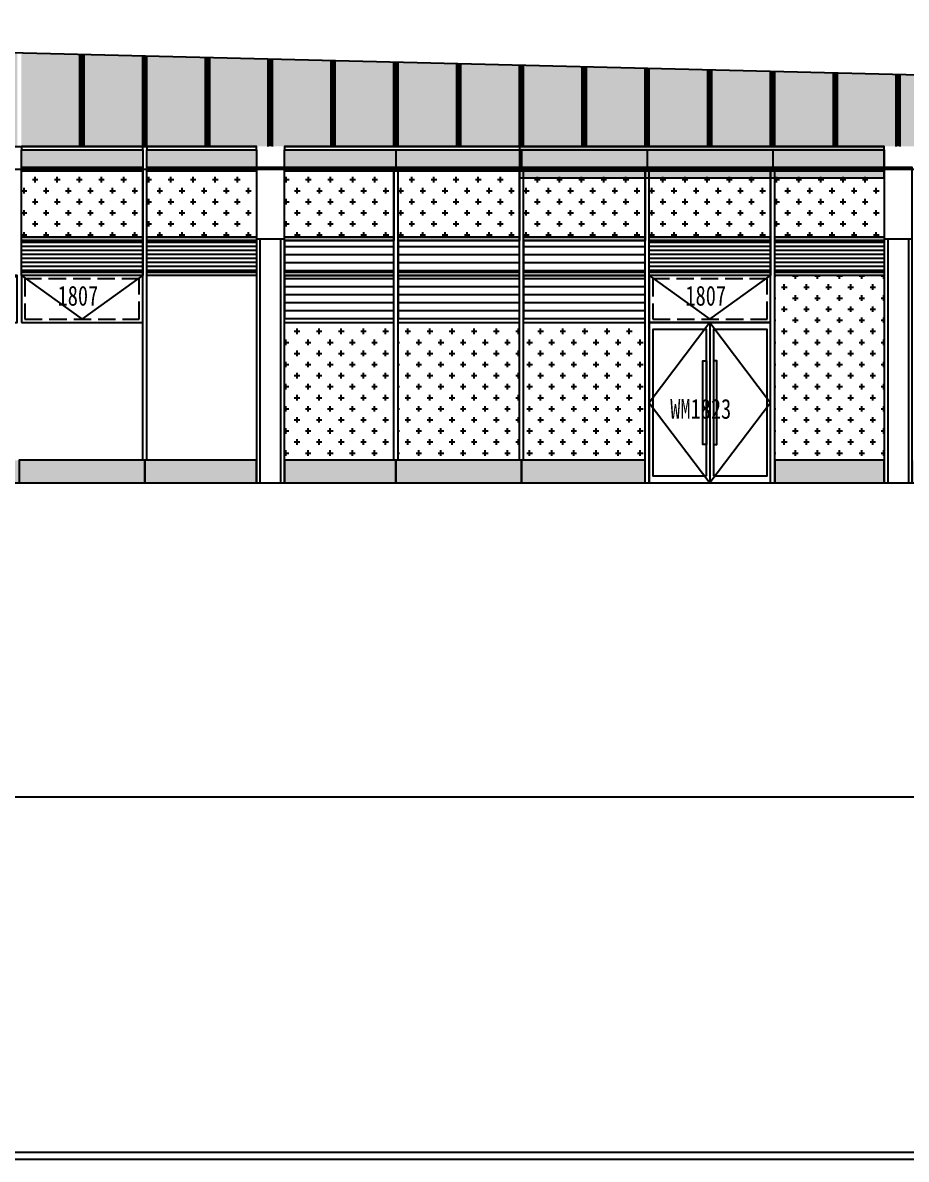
# Model space of a CAD drawing. Extents: x -483182 to 812890, y -390528 to -214858.
# Drawn here: x 283576 to 296241, y -364870 to -348570 of the extents above; entities that cross this region are included whole.
import ezdxf

# ---------------------------------------------------------------- set-up
doc = ezdxf.new("R2010")
doc.units = 0
doc.header["$LTSCALE"] = 1000
doc.header["$MEASUREMENT"] = 0
doc.linetypes.add('DASH', pattern=[0.35, 0.25, -0.1])
doc.layers.add('04-不打印_辅助线', color=165, linetype='Continuous', plot=False)
for name, color, linetype in [('05-填充_156', 156, 'Continuous'), ('05-填充_168', 168, 'Continuous'), ('05-填充_18', 18, 'Continuous'), ('A-C_幕墙龙骨', 133, 'Continuous'), ('A-C_窗', 140, 'Continuous'), ('A-C_门', 150, 'Continuous'), ('D-铝板', 181, 'Continuous'), ('外墙百叶', 162, 'Continuous')]:
    doc.layers.add(name, color=color, linetype=linetype)
doc.styles.add('_TCH_AXIS', font='STXIHEI_0.TTF', dxfattribs={"width": 0.75})
doc.styles.get("Standard").update_dxf_attribs({"font": 'STXIHEI_0.TTF', "width": 0.75})
pattern_1 = [(0, (-265775.9999999999, 354870.3730300907), (158.75, 158.75), [79.375, -238.125]), (90, (-265736.3124999999, 354830.6855300907), (-158.75, 158.75), [79.375, -238.125])]
pattern_2 = [(0, (-288349.6814563408, 311729.4292192667), (0, 114.3), [])]
pattern_3 = [(0, (-290149.6814563408, 311729.4292192667), (0, 114.3), [])]
pattern_4 = [(0, (-291779.681456222, 311729.4292192667), (0, 114.3), [])]

# ---------------------------------------------------------------- blocks, each defined once
blk = doc.blocks.new('jmhrsdhj')
for p, q in [((-200, 3500), (-200.0000000001164, 0)), ((-150, 3500), (-150, 0)), ((150, 0), (150, 3500)), ((199.9999999998836, 0), (200, 3500))]:
    blk.add_line(p, q)
blk.add_lwpolyline([(-200, 3500), (200, 3500), (199.9999999999418, 4525), (-200.0000000000582, 4525)], close=True)
blk = doc.blocks.new('A$C2E0A5E3B')
blk.add_lwpolyline([(-5, 0), (1735, 0), (1735, 675), (-5, 675)], close=True)
for points in [[(-5, 675), (865, 50)], [(865, 50), (1735, 675)]]:
    blk.add_lwpolyline(points)
at = {"linetype": 'DASH'}
blk.add_lwpolyline([(45, 50), (1685, 50), (1685, 625), (45, 625)], close=True, dxfattribs=at)
at = {"layer": '04-不打印_辅助线', "width": 0.75}
blk.add_text('1807', height=285.4257641921397, dxfattribs=at).set_placement((513.9763857134385, 242.2527414326323))
blk = doc.blocks.new('*U201')
at = {"layer": 'A-C_窗'}
blk.add_blockref('A$C2E0A5E3B', (-865, -337.5), dxfattribs=at)
blk = doc.blocks.new('*U202')
at = {"layer": 'A-C_窗', "color": 0, "linetype": 'ByBlock', "lineweight": -2, "transparency": 16777216}
for p in [(0, 0), (1800, 0), (3600, 0)]:
    blk.add_blockref('*U201', p, dxfattribs=at)
blk = doc.blocks.new('*U139')
at = {"layer": '05-填充_168'}
h = blk.add_hatch(color=256, dxfattribs=at)
h.dxf.hatch_style = 1
h.paths.add_polyline_path([(0, 300), (8600, 300), (8600, 50), (0, 50)])
for points in [[(0, 350), (8600, 350)], [(0, 300), (8600, 300)], [(0, 50), (8600, 50)], [(0, 0), (8600, 0)]]:
    blk.add_lwpolyline(points)
for points in [[(0, 300), (8600, 300), (8600, 350), (0, 350)], [(0, 300), (8600, 300), (8600, 50), (0, 50)], [(8600, 0), (0, 0), (0, 50), (8600, 50)]]:
    blk.add_lwpolyline(points, close=True)
blk = doc.blocks.new('*U197')
at = {"layer": 'A-C_窗'}
blk.add_line((0, 125), (0, -125), dxfattribs=at)
blk = doc.blocks.new('*U198')
at = {"layer": 'A-C_窗', "color": 0, "linetype": 'ByBlock', "lineweight": -2, "transparency": 16777216}
for p in [(0, 0), (1800, 0), (3600, 0), (5400, 0)]:
    blk.add_blockref('*U197', p, dxfattribs=at)
blk = doc.blocks.new('A$C58EF75E214')
at = {"layer": '05-填充_18'}
h = blk.add_hatch(color=256, dxfattribs=at)
h.dxf.hatch_style = 1
h.paths.add_polyline_path([(-930.0001214974909, -100.0000862375018), (4299.999878146104, -100.0000862375018), (4299.999878146104, 349.9999137624982), (-930.0001214974909, 349.9999137624982)])
blk.add_lwpolyline([(-930.0001214974909, -100.0000862375018), (4299.999878146104, -100.0000862375018), (4299.999878146104, 349.9999137624982), (-930.0001214974909, 349.9999137624982)], close=True)
blk = doc.blocks.new('*U142')
at = {"layer": '05-填充_168'}
h = blk.add_hatch(color=256, dxfattribs=at)
h.dxf.hatch_style = 1
h.paths.add_polyline_path([(0, 300), (1569.999999881198, 300), (1569.999999881198, 50), (0, 50)])
for points in [[(0, 350), (1569.999999881198, 350)], [(0, 300), (1569.999999881198, 300)], [(0, 50), (1569.999999881198, 50)], [(0, 0), (1569.999999881198, 0)]]:
    blk.add_lwpolyline(points)
for points in [[(0, 300), (1569.999999881198, 300), (1569.999999881198, 350), (0, 350)], [(0, 300), (1569.999999881198, 300), (1569.999999881198, 50), (0, 50)], [(1569.999999881198, 0), (0, 0), (0, 50), (1569.999999881198, 50)]]:
    blk.add_lwpolyline(points, close=True)
blk = doc.blocks.new('A$C5BC7050D')
for points in [[(-1734.999999999993, 0), (5, 0), (5, 2300), (-1734.999999999993, 2300)], [(-915, 100), (-915, 2200), (-1684.999999999993, 2200), (-1684.999999999993, 100)], [(-815, 100), (-45, 100), (-45, 2200), (-815, 2200)], [(-915, 550), (-965, 550), (-965, 1750), (-915, 1750)], [(-815, 550), (-765, 550), (-765, 1750), (-815, 1750)]]:
    blk.add_lwpolyline(points, close=True)
for points in [[(-864.9999999999964, 2300), (-1734.999999999993, 1150), (-865, 0)], [(-865, 2300), (-865, 0)], [(-864.9999999999964, 2300), (5, 1150), (-865, 0)]]:
    blk.add_lwpolyline(points)
at = {"layer": '04-不打印_辅助线', "style": '_TCH_AXIS', "width": 0.75}
blk.add_text('WM1823', height=285.4257641921397, dxfattribs=at).set_placement((-1433.157800857909, 919.6219500461011))
blk = doc.blocks.new('*U375')
at = {"layer": '05-填充_168'}
h = blk.add_hatch(color=256, dxfattribs=at)
h.dxf.hatch_style = 1
h.paths.add_polyline_path([(0, 300), (1739.999999762396, 300), (1739.999999762396, 50), (0, 50)])
for points in [[(0, 350), (1739.999999762396, 350)], [(0, 300), (1739.999999762396, 300)], [(0, 50), (1739.999999762396, 50)], [(0, 0), (1739.999999762396, 0)]]:
    blk.add_lwpolyline(points)
for points in [[(0, 300), (1739.999999762396, 300), (1739.999999762396, 350), (0, 350)], [(0, 300), (1739.999999762396, 300), (1739.999999762396, 50), (0, 50)], [(1739.999999762396, 0), (0, 0), (0, 50), (1739.999999762396, 50)]]:
    blk.add_lwpolyline(points, close=True)
blk = doc.blocks.new('*U196')
at = {"layer": 'A-C_窗'}
blk.add_blockref('A$C2E0A5E3B', (-865, -337.5), dxfattribs=at)
blk = doc.blocks.new('jdrestrea')
at = {"layer": '05-填充_156'}
h = blk.add_hatch(dxfattribs=at)
h.set_pattern_fill('CROSS', color=136, scale=100)
h.set_pattern_definition([(0, (-265776, 354870.4292192667), (158.75, 158.75), [79.375, -238.125]), (90, (-265736.3125, 354830.7417192667), (-158.75, 158.75), [79.375, -238.125])])
h.paths.add_polyline_path([(1520, 6262.640711792745), (680, 6283.28663422307), (680, 4525), (1520, 4525)])
h.paths.add_polyline_path([(620, 6284.761342968093), (0, 6300), (0, 4525), (620, 4525)])
h.paths.add_polyline_path([(2420, 6240.520080617396), (1580, 6261.166003047721), (1580, 4525), (2420, 4525)])
h.paths.add_polyline_path([(3320, 6218.399449442048), (2480, 6239.045371872373), (2480, 4525), (3149.999999762455, 4525), (3320, 4525)])
h.paths.add_polyline_path([(4220, 6196.278818266699), (3380, 6216.924740697024), (3380, 4525), (3550, 4525), (4220, 4525)])
h.paths.add_polyline_path([(5120, 6174.158187091409), (4280, 6194.804109521676), (4280, 4525), (5120, 4525)])
h.paths.add_polyline_path([(6020, 6152.03755591606), (5180, 6172.683478346386), (5180, 4524.999913762498), (6020, 4524.999913762498)])
h.paths.add_polyline_path([(6920, 6129.916924740712), (6080, 6150.562847171037), (6080, 4524.999913762498), (6920, 4524.999913762498)])
h.paths.add_polyline_path([(7820, 6107.796293565363), (6980, 6128.442215995688), (6980, 4524.999913762498), (7820, 4524.999913762498)])
h.paths.add_polyline_path([(8720, 6085.675662390015), (7880, 6106.32158482034), (7880, 4524.999913762498), (8720, 4524.999913762498)])
h.paths.add_polyline_path([(9620, 6063.555031214666), (8780, 6084.200953644991), (8780, 4524.999913762498), (9620, 4524.999913762498)])
h.paths.add_polyline_path([(10520, 6041.434400039318), (9680, 6062.080322469643), (9680, 4524.999913762498), (10520, 4524.999913762498)])
h.paths.add_polyline_path([(11420, 6019.313768863969), (10580, 6039.959691294294), (10580, 4525), (11420, 4525)])
h.paths.add_polyline_path([(12320, 5997.19313768862), (11480, 6017.839060118946), (11480, 4525), (12149.99999988126, 4525), (12320, 4525)])
h.paths.add_polyline_path([(13220, 5975.072506513272), (12380, 5995.718428943597), (12380, 4525), (12550, 4525), (13220, 4525)])
h.paths.add_polyline_path([(14120, 5952.951875337982), (13280, 5973.597797768249), (13280, 4525), (14120, 4525)])
h.paths.add_polyline_path([(15020, 5930.831244162633), (14180, 5951.477166592958), (14180, 4524.999913762498), (15020, 4524.999913762498)])
h.paths.add_polyline_path([(15920, 5908.710612987285), (15080, 5929.35653541761), (15080, 4524.999913762498), (15920, 4524.999913762498)])
h.paths.add_polyline_path([(16820, 5886.589981811936), (15980, 5907.235904242261), (15980, 4524.999913762498), (16820, 4524.999913762498)])
h.paths.add_polyline_path([(17720, 5864.469350636587), (16880, 5885.115273066913), (16880, 4524.999913762498), (17720, 4524.999913762498)])
h.paths.add_polyline_path([(18620, 5842.348719461239), (17780, 5862.994641891564), (17780, 4524.999913762498), (18620, 4524.999913762498)])
h.paths.add_polyline_path([(19520, 5820.22808828589), (18680, 5840.874010716216), (18680, 4524.999913762498), (19520, 4524.999913762498)])
h.paths.add_polyline_path([(20420, 5798.107457110542), (19580, 5818.753379540867), (19580, 4525), (20420, 4525)])
h.paths.add_polyline_path([(21320, 5775.986825935193), (20480, 5796.632748365519), (20480, 4525), (21149.99999988126, 4525), (21320, 4525)])
h.paths.add_polyline_path([(22220, 5753.866194759845), (21380, 5774.51211719017), (21380, 4525), (21550, 4525), (22220, 4525)])
h.paths.add_polyline_path([(23120, 5731.745563584496), (22280, 5752.391486014822), (22280, 4525), (23120, 4525)])
h.paths.add_polyline_path([(24020, 5709.624932409206), (23180, 5730.270854839531), (23180, 4525), (24020, 4525)])
h.paths.add_polyline_path([(24920, 5687.504301233857), (24080, 5708.150223664183), (24080, 4525), (24920, 4525)])
h.paths.add_polyline_path([(25820, 5665.383670058509), (24980, 5686.029592488834), (24980, 4525), (25820, 4525)])
h.paths.add_polyline_path([(26720, 5643.26303888316), (25880, 5663.908961313486), (25880, 4525), (26720, 4525)])
h.paths.add_polyline_path([(27620, 5621.142407707812), (26780, 5641.788330138137), (26780, 4525), (27620, 4525)])
h.paths.add_polyline_path([(28520, 5599.021776532463), (27680, 5619.667698962789), (27680, 4525), (28520, 4525)])
h.paths.add_polyline_path([(29420, 5576.901145357115), (28580, 5597.54706778744), (28580, 4525), (29420, 4525)])
h.paths.add_polyline_path([(30320, 5554.780514181766), (29480, 5575.426436612091), (29480, 4525), (30150.00000000006, 4525), (30320, 4525)])
h.paths.add_polyline_path([(31070, 5536.346654868976), (30380, 5553.305805436743), (30380, 4525), (30550, 4525), (31070, 4525.000000000524)])
h.paths.add_polyline_path([(31820, 5517.912795556185), (31130, 5534.871946123953), (31130, 4525.000000000524), (31820, 4525.000000000524)])
h.paths.add_polyline_path([(32570, 5499.478936243453), (31880, 5516.438086811162), (31880, 4525.000000000524), (32570, 4525.000000000524)])
h.paths.add_polyline_path([(33320, 5481.045076930663), (32630, 5498.00422749843), (32630, 4525.000000000524), (33320, 4525.000000000524)])
h.paths.add_polyline_path([(34070, 5462.611217617872), (33380, 5479.570368185639), (33380, 4525.000000000524), (34070, 4525.000000000524)])
h.paths.add_polyline_path([(34820, 5444.177358305082), (34130, 5461.136508872849), (34130, 4525.000000000524), (34820, 4525.000000000524)])
h.paths.add_polyline_path([(35570, 5425.743498992291), (34880, 5442.702649560058), (34880, 4525.000000000524), (35570, 4525.000000000524)])
h.paths.add_polyline_path([(36320, 5407.309639679501), (35630, 5424.268790247268), (35630, 4525), (36320, 4525)])
h.paths.add_polyline_path([(37070, 5388.87578036671), (36380, 5405.834930934478), (36380, 4525), (37070, 4525)])
h.paths.add_polyline_path([(37820, 5370.44192105392), (37130, 5387.401071621687), (37130, 4525), (37820, 4525)])
h.paths.add_polyline_path([(38570, 5352.008061741129), (37880, 5368.967212308897), (37880, 4525), (38570, 4525)])
h.paths.add_polyline_path([(39320, 5333.574202428339), (38630, 5350.533352996106), (38630, 4525.000000000524), (39320, 4525.000000000524)])
h.paths.add_polyline_path([(40070, 5315.140343115549), (39380, 5332.099493683316), (39380, 4525.000000000524), (40070, 4525.000000000524)])
h = blk.add_hatch(dxfattribs=at)
h.set_pattern_fill('CROSS', color=136, scale=100)
h.set_pattern_definition([(0, (-13467.00310388306, 315929.3730300856), (158.75, 158.75), [79.375, -238.125]), (90, (-13427.31560388306, 315889.6855300856), (-158.75, 158.75), [79.375, -238.125])])
h.paths.add_polyline_path([(17779.99999976245, 4174.943810823956), (19519.99999964365, 4174.943810823956), (19519.99999976245, 3224.943810823956), (17779.99999988126, 3224.943810823956)])
h = blk.add_hatch(dxfattribs=at)
h.set_pattern_fill('CROSS', color=136, scale=100)
h.set_pattern_definition([(0, (-11837.00310388306, 315929.3730300856), (158.75, 158.75), [79.375, -238.125]), (90, (-11797.31560388306, 315889.6855300856), (-158.75, 158.75), [79.375, -238.125])])
h.paths.add_polyline_path([(19579.99999988126, 4174.943810823956), (21149.99999964365, 4174.943810823956), (21149.99999976245, 3224.943810823956), (19580.00000000006, 3224.943810823956)])
h = blk.add_hatch(dxfattribs=at)
h.set_pattern_fill('CROSS', color=136, scale=100)
h.set_pattern_definition([(0, (-9867.003103883064, 315929.3730300856), (158.75, 158.75), [79.375, -238.125]), (90, (-9827.315603883064, 315889.6855300856), (-158.75, 158.75), [79.375, -238.125])])
h.paths.add_polyline_path([(21549.99999988126, 4174.943810823956), (23119.99999964365, 4174.943810823956), (23119.99999976245, 3224.943810823956), (21550.00000000006, 3224.943810823956)])
h = blk.add_hatch(dxfattribs=at)
h.set_pattern_fill('CROSS', color=136, scale=100)
h.set_pattern_definition([(0, (-8067.003103883064, 315929.3730300856), (158.75, 158.75), [79.375, -238.125]), (90, (-8027.315603883064, 315889.6855300856), (-158.75, 158.75), [79.375, -238.125])])
h.paths.add_polyline_path([(23179.99999976245, 4174.943810823956), (24919.99999964365, 4174.943810823956), (24919.99999976245, 3224.943810823956), (23179.99999988126, 3224.943810823956)])
h = blk.add_hatch(dxfattribs=at)
h.set_pattern_fill('CROSS', color=136, scale=100)
h.set_pattern_definition([(0, (-6267.003103883064, 315929.3730300856), (158.75, 158.75), [79.375, -238.125]), (90, (-6227.315603883064, 315889.6855300856), (-158.75, 158.75), [79.375, -238.125])])
h.paths.add_polyline_path([(24979.99999976245, 4174.943810823956), (26719.99999964365, 4174.943810823956), (26719.99999976245, 3224.943810823956), (24979.99999988126, 3224.943810823956)])
h = blk.add_hatch(dxfattribs=at)
h.set_pattern_fill('CROSS', color=136, scale=100)
h.set_pattern_definition([(0, (-4467.003103883064, 315929.3730300856), (158.75, 158.75), [79.375, -238.125]), (90, (-4427.315603883064, 315889.6855300856), (-158.75, 158.75), [79.375, -238.125])])
h.paths.add_polyline_path([(26779.99999976245, 4174.943810823956), (28519.99999964365, 4174.943810823956), (28519.99999976245, 3224.943810823956), (26779.99999988126, 3224.943810823956)])
h = blk.add_hatch(dxfattribs=at)
h.set_pattern_fill('CROSS', color=136, scale=100)
h.set_pattern_definition([(0, (-2837.003103883064, 315929.3730300856), (158.75, 158.75), [79.375, -238.125]), (90, (-2797.315603883064, 315889.6855300856), (-158.75, 158.75), [79.375, -238.125])])
h.paths.add_polyline_path([(28579.99999988126, 4174.943810823956), (30149.99999964365, 4174.943810823956), (30149.99999976245, 3224.943810823956), (28580.00000000006, 3224.943810823956)])
h = blk.add_hatch(dxfattribs=at)
h.set_pattern_fill('LINE', color=256, scale=60)
h.set_pattern_definition([(0, (19035.9999998812, 2724.943810823956), (0, 57.15), [])])
h.paths.add_polyline_path([(17779.99999988126, 3174.943810823956), (19519.99999988126, 3174.943810823956), (19519.99999988126, 2724.943810823956), (17779.99999988126, 2724.943810823956)])
h = blk.add_hatch(dxfattribs=at)
h.set_pattern_fill('LINE', color=256, scale=60)
h.set_pattern_definition([(0, (20665.9999998812, 2724.943810823956), (0, 57.15), [])])
h.paths.add_polyline_path([(19580.00000000006, 3174.943810823956), (21149.99999988126, 3174.943810823956), (21149.99999988126, 2724.943810823956), (19580.00000000006, 2724.943810823956)])
h = blk.add_hatch(dxfattribs=at)
h.set_pattern_fill('LINE', color=256, scale=60)
h.set_pattern_definition([(0, (28035.9999998812, 2724.943810823956), (0, 57.15), [])])
h.paths.add_polyline_path([(26779.99999988126, 3174.943810823956), (28519.99999988126, 3174.943810823956), (28519.99999988126, 2724.943810823956), (26779.99999988126, 2724.943810823956)])
h = blk.add_hatch(dxfattribs=at)
h.set_pattern_fill('LINE', color=256, scale=60)
h.set_pattern_definition([(0, (29665.9999998812, 2724.943810823956), (0, 57.15), [])])
h.paths.add_polyline_path([(28580.00000000006, 3174.943810823956), (30149.99999988126, 3174.943810823956), (30149.99999988126, 2724.943810823956), (28580.00000000006, 2724.943810823956)])
h = blk.add_hatch(dxfattribs=at)
h.set_pattern_fill('CROSS', color=136, scale=100)
h.set_pattern_definition(pattern_1)
h.paths.add_polyline_path([(28580.00000000006, 2674.943810823956), (30149.99999999994, 2674.943810823956), (30149.99999999994, 24.94381082395557), (28580.00000000006, 24.94381082395557)])
h = blk.add_hatch(dxfattribs=at)
h.set_pattern_fill('CROSS', color=136, scale=100)
h.set_pattern_definition(pattern_1)
h.paths.add_polyline_path([(24979.9999998812, 1999.943810824072), (26720.00000000017, 1999.943810824072), (26720.00000000017, 24.94381082395557), (24979.9999998812, 24.94381082395557)])
h.paths.add_polyline_path([(23180.00000000012, 1999.943810824072), (24920.00000000012, 1999.943810824072), (24920.00000000012, 24.94381082395557), (23180.00000000012, 24.94381082395557)])
h.paths.add_polyline_path([(21550, 1999.943810824072), (23120.00000000012, 1999.943810824072), (23120.00000000012, 25), (21550, 25)])
at = {"layer": '05-填充_168'}
h = blk.add_hatch(color=256, dxfattribs=at)
h.dxf.hatch_style = 1
h.paths.add_polyline_path([(0, -300.0561891760444), (1550.000000000116, -300.0561891760444), (1550.000000000116, 24.94381082395557), (0, 24.94381082395557)])
h.paths.add_polyline_path([(1550.000000000116, -300.0561891760444), (3149.999999999942, -300.0561891760444), (3149.999999999942, 24.94381082395557), (1550.000000000116, 24.94381082395557)])
h.paths.add_polyline_path([(3549.999999999884, -300.0561891760444), (5150, -300.0561891760444), (5150.000000000058, 24.94381082395557), (3549.999999999942, 24.94381082395557)])
h.paths.add_polyline_path([(5150.000000000058, -300.0561891760444), (6920.000000000175, -300.0561891760444), (6920.000000000233, 24.94381082395557), (5150.000000000116, 24.94381082395557)])
h.paths.add_polyline_path([(8780.000000000058, -300.0561891759862), (10550.00000000017, -300.0561891760444), (10550.00000000023, 24.94381082395557), (8780.000000000116, 24.94381082401378)])
h.paths.add_polyline_path([(10550.00000000017, -300.0561891760444), (12149.99999999994, -300.0561891759862), (12150, 24.94381082401378), (10550.00000000023, 24.94381082395557)])
h.paths.add_polyline_path([(12549.99999999988, -300.0561891761026), (14149.99999999988, -300.0561891760444), (14149.99999999994, 24.94381082395557), (12549.99999999994, 24.94381082389737)])
h.paths.add_polyline_path([(14149.99999999988, -300.0561891760444), (15950.00000000006, -300.0561891760444), (15950.00000000012, 24.94381082395557), (14149.99999999994, 24.94381082395557)])
h.paths.add_polyline_path([(15950.00000000006, -300.0561891760444), (17750.00000000017, -300.0561891760444), (17750.00000000023, 24.94381082395557), (15950.00000000012, 24.94381082395557)])
h.paths.add_polyline_path([(17750.00000000012, -300.0561891760444), (19550.00000000017, -300.0561891760444), (19550.00000000023, 24.94381082395557), (17750.00000000017, 24.94381082395557)])
h.paths.add_polyline_path([(19550.00000000012, -300.0561891760444), (21149.99999999994, -300.0561891760444), (21150, 24.94381082395557), (19550.00000000017, 24.94381082395557)])
h.paths.add_polyline_path([(21549.99999999994, -300), (23149.99999999988, -300.0421418820042), (23149.99999999994, 24.95785811799578), (21550, 25)])
h.paths.add_polyline_path([(23149.99999999994, -300.0421418820042), (24950.00000000012, -300.0561891760444), (24950.00000000017, 24.94381082395557), (23150, 24.95785811799578)])
h.paths.add_polyline_path([(24950.00000000012, -300.0561891760444), (26720.00000000012, -300.0561891760444), (26720.00000000017, 24.94381082395557), (24950.00000000017, 24.94381082395557)])
h.paths.add_polyline_path([(28580.00000000012, -300.0561891760444), (30149.99999999988, -300.0561891760444), (30149.99999999994, 24.94381082395557), (28580.00000000017, 24.94381082395557)])
h.paths.add_polyline_path([(30549.99999999994, -300.0561891760444), (31070, -300.0561891760444), (31070.00000000006, 24.94381082395557), (30550, 24.94381082395557)])
h.paths.add_polyline_path([(34130, -300.0561891760444), (34850, -300.0561891760444), (34850.00000000006, 24.94381082395557), (34130.00000000006, 24.94381082395557)])
h.paths.add_polyline_path([(34850, -300.0561891760444), (35570, -300.0561891760444), (35570.00000000006, 24.94381082395557), (34850.00000000006, 24.94381082395557)])
h.paths.add_polyline_path([(38630, -300.0561891760444), (39350, -300.0561891760444), (39350.00000000006, 24.94381082395557), (38630.00000000006, 24.94381082395557)])
h.paths.add_polyline_path([(39350, -300.0561891760444), (40100, -300.0561891760444), (40100.00000000006, 24.94381082395557), (39350.00000000006, 24.94381082395557)])
h.paths.add_polyline_path([(40100, -300.0561891760444), (40686, -300.0561891760444), (40686.00000000006, 24.94381082395557), (40100.00000000006, 24.94381082395557)])
at = {"layer": '外墙百叶'}
h = blk.add_hatch(dxfattribs=at)
h.set_pattern_fill('LINE', color=256, scale=120)
h.set_pattern_definition(pattern_4)
h.paths.add_polyline_path([(21550, 2724.943810823956), (23120.00000000006, 2724.943810823956), (23120.00000000006, 3174.943810823839), (21550, 3174.943810823839)])
h = blk.add_hatch(dxfattribs=at)
h.set_pattern_fill('LINE', color=256, scale=120)
h.set_pattern_definition(pattern_3)
h.paths.add_polyline_path([(23179.9999998812, 2724.943810823956), (24919.9999998812, 2724.943810823956), (24919.9999998812, 3174.943810823839), (23179.9999998812, 3174.943810823839)])
h = blk.add_hatch(dxfattribs=at)
h.set_pattern_fill('LINE', color=256, scale=120)
h.set_pattern_definition(pattern_2)
h.paths.add_polyline_path([(24979.9999998812, 2724.943810823956), (26719.9999998812, 2724.943810823956), (26719.9999998812, 3174.943810823839), (24979.9999998812, 3174.943810823839)])
h = blk.add_hatch(dxfattribs=at)
h.set_pattern_fill('LINE', color=256, scale=120)
h.set_pattern_definition(pattern_4)
h.paths.add_polyline_path([(21549.99999997031, 2059.943810824014), (23119.99999997031, 2059.943810824014), (23120.00000002974, 2674.943810823897), (21550.00000002974, 2674.943810823897)])
h = blk.add_hatch(dxfattribs=at)
h.set_pattern_fill('LINE', color=256, scale=120)
h.set_pattern_definition(pattern_3)
h.paths.add_polyline_path([(23179.99999985151, 2059.943810824014), (24919.99999985151, 2059.943810824014), (24919.99999991094, 2674.943810823897), (23179.99999991094, 2674.943810823897)])
h = blk.add_hatch(dxfattribs=at)
h.set_pattern_fill('LINE', color=256, scale=120)
h.set_pattern_definition(pattern_2)
h.paths.add_polyline_path([(24979.99999985151, 2059.943810824014), (26719.99999985151, 2059.943810824014), (26719.99999991094, 2674.943810823897), (24979.99999991094, 2674.943810823897)])
for points in [[(17779.99999976245, 4174.943810823956), (19519.99999964365, 4174.943810823956), (19519.99999976245, 3224.943810823956), (17779.99999988126, 3224.943810823956)], [(19579.99999988126, 4174.943810823956), (21149.99999964365, 4174.943810823956), (21149.99999976245, 3224.943810823956), (19580.00000000006, 3224.943810823956)], [(21549.99999988126, 4174.943810823956), (23119.99999964365, 4174.943810823956), (23119.99999976245, 3224.943810823956), (21550.00000000006, 3224.943810823956)], [(23179.99999976245, 4174.943810823956), (24919.99999964365, 4174.943810823956), (24919.99999976245, 3224.943810823956), (23179.99999988126, 3224.943810823956)], [(24979.99999976245, 4174.943810823956), (26719.99999964365, 4174.943810823956), (26719.99999976245, 3224.943810823956), (24979.99999988126, 3224.943810823956)], [(26779.99999976245, 4174.943810823956), (28519.99999964365, 4174.943810823956), (28519.99999976245, 3224.943810823956), (26779.99999988126, 3224.943810823956)], [(28579.99999988126, 4174.943810823956), (30149.99999964365, 4174.943810823956), (30149.99999976245, 3224.943810823956), (28580.00000000006, 3224.943810823956)], [(19519.99999988126, 3174.943810823956), (17779.99999988126, 3174.943810823956), (17779.99999988126, 3224.943810823956), (19519.99999988126, 3224.943810823956)], [(17779.99999988126, 3174.943810823956), (19519.99999988126, 3174.943810823956), (19519.99999988126, 2724.943810823956), (17779.99999988126, 2724.943810823956)], [(21149.99999988126, 3174.943810823956), (19580.00000000006, 3174.943810823956), (19580.00000000006, 3224.943810823956), (21149.99999988126, 3224.943810823956)], [(19580.00000000006, 3174.943810823956), (21149.99999988126, 3174.943810823956), (21149.99999988126, 2724.943810823956), (19580.00000000006, 2724.943810823956)], [(23119.99999988126, 3174.943810823956), (21550.00000000006, 3174.943810823956), (21550.00000000006, 3224.943810823956), (23119.99999988126, 3224.943810823956)], [(24919.99999988126, 3174.943810823956), (23179.99999988126, 3174.943810823956), (23179.99999988126, 3224.943810823956), (24919.99999988126, 3224.943810823956)], [(26719.99999988126, 3174.943810823956), (24979.99999988126, 3174.943810823956), (24979.99999988126, 3224.943810823956), (26719.99999988126, 3224.943810823956)], [(28519.99999988126, 3174.943810823956), (26779.99999988126, 3174.943810823956), (26779.99999988126, 3224.943810823956), (28519.99999988126, 3224.943810823956)], [(26779.99999988126, 3174.943810823956), (28519.99999988126, 3174.943810823956), (28519.99999988126, 2724.943810823956), (26779.99999988126, 2724.943810823956)], [(30149.99999988126, 3174.943810823956), (28580.00000000006, 3174.943810823956), (28580.00000000006, 3224.943810823956), (30149.99999988126, 3224.943810823956)], [(28580.00000000006, 3174.943810823956), (30149.99999988126, 3174.943810823956), (30149.99999988126, 2724.943810823956), (28580.00000000006, 2724.943810823956)], [(19519.99999988126, 2674.943810823956), (17779.99999988126, 2674.943810823956), (17779.99999988126, 2724.943810823956), (19519.99999988126, 2724.943810823956)], [(21149.99999988126, 2674.943810823956), (19580.00000000006, 2674.943810823956), (19580.00000000006, 2724.943810823956), (21149.99999988126, 2724.943810823956)], [(28519.99999988126, 2674.943810823956), (26779.99999988126, 2674.943810823956), (26779.99999988126, 2724.943810823956), (28519.99999988126, 2724.943810823956)], [(30149.99999988126, 2674.943810823956), (28580.00000000006, 2674.943810823956), (28580.00000000006, 2724.943810823956), (30149.99999988126, 2724.943810823956)]]:
    blk.add_lwpolyline(points, close=True)
for points in [[(17779.99999988126, 3224.943810823956), (19519.99999988126, 3224.943810823956)], [(17779.99999988126, 3174.943810823956), (19519.99999988126, 3174.943810823956)], [(19580.00000000006, 3224.943810823956), (21149.99999988126, 3224.943810823956)], [(19580.00000000006, 3174.943810823956), (21149.99999988126, 3174.943810823956)], [(21550.00000000006, 3224.943810823956), (23119.99999988126, 3224.943810823956)], [(21550.00000000006, 3174.943810823956), (23119.99999988126, 3174.943810823956)], [(23179.99999988126, 3224.943810823956), (24919.99999988126, 3224.943810823956)], [(23179.99999988126, 3174.943810823956), (24919.99999988126, 3174.943810823956)], [(24979.99999988126, 3224.943810823956), (26719.99999988126, 3224.943810823956)], [(24979.99999988126, 3174.943810823956), (26719.99999988126, 3174.943810823956)], [(26779.99999988126, 3224.943810823956), (28519.99999988126, 3224.943810823956)], [(26779.99999988126, 3174.943810823956), (28519.99999988126, 3174.943810823956)], [(28580.00000000006, 3224.943810823956), (30149.99999988126, 3224.943810823956)], [(28580.00000000006, 3174.943810823956), (30149.99999988126, 3174.943810823956)]]:
    blk.add_lwpolyline(points)
at = {"layer": '05-填充_18', "const_width": 60}
for points in [[(18650, 4525), (18650, 5841.611365088727)], [(19550, 4525), (19550, 5819.490733913379)], [(20450, 4525), (20450, 5797.37010273803)], [(21350, 4525), (21350, 5775.249471562682)], [(22250, 4525), (22250, 5753.128840387333)], [(23150, 4525), (23150, 5731.008209212043)], [(24050, 4525), (24050, 5708.887578036694)], [(24950, 4525), (24950, 5686.766946861346)], [(25850, 4525), (25850, 5664.646315685997)], [(26750, 4525), (26750, 5642.525684510649)], [(27650, 4525), (27650, 5620.4050533353)], [(28550, 4525), (28550, 5598.284422159952)], [(29450, 4525), (29450, 5576.163790984603)], [(30350, 4525), (30350, 5554.043159809255)]]:
    blk.add_lwpolyline(points, dxfattribs=at)
at = {"layer": 'A-C_幕墙龙骨'}
for points in [[(18620, 4525.344276603952), (18620, 5842.348719461239)], [(18680, 4524.65572339599), (18680, 5840.874010716216)], [(19520, 4525.344276603952), (19520, 5820.22808828589)], [(19580, 4524.65572339599), (19580, 5818.753379540867)], [(20420, 4525.344276603952), (20420, 5798.107457110542)], [(20480, 4524.65572339599), (20480, 5796.632748365519)], [(21320, 4525.344276603952), (21320, 5775.986825935193)], [(21380, 4524.65572339599), (21380, 5774.51211719017)], [(22220, 4525.344276603952), (22220, 5753.866194759845)], [(22280, 4524.65572339599), (22280, 5752.391486014822)], [(23120, 4525.344276603952), (23120, 5731.745563584496)], [(23180, 4524.65572339599), (23180, 5730.270854839531)], [(24020, 4525.344276603952), (24020, 5709.624932409206)], [(24080, 4524.65572339599), (24080, 5708.150223664183)], [(24920, 4525.344276603952), (24920, 5687.504301233857)], [(24980, 4524.65572339599), (24980, 5686.029592488834)], [(25820, 4525.344276603952), (25820, 5665.383670058509)], [(25880, 4524.65572339599), (25880, 5663.908961313486)], [(26720, 4525.344276603952), (26720, 5643.26303888316)], [(26780, 4524.65572339599), (26780, 5641.788330138137)], [(27620, 4525.344276603952), (27620, 5621.142407707812)], [(27680, 4524.65572339599), (27680, 5619.667698962789)], [(28520, 4525.344276603952), (28520, 5599.021776532463)], [(28580, 4524.65572339599), (28580, 5597.54706778744)], [(29420, 4525.344276603952), (29420, 5576.901145357115)], [(29480, 4524.65572339599), (29480, 5575.426436612091)], [(30320, 4525.344276603952), (30320, 5554.780514181766)], [(30380, 4524.65572339599), (30380, 5553.305805436743)]]:
    blk.add_lwpolyline(points, dxfattribs=at)
at = {"layer": 'A-C_窗'}
for p, q in [((40686, 5300), (0, 6300)), ((12550, 4525), (21150, 4525.000000000466)), ((19520.00000000012, 24.943810823955197), (19520.00000000006, 4175)), ((19580.00000000012, 24.943810823955943), (19580.00000000006, 4175)), ((23120.00000000012, 24.943810823955197), (23120.00000000006, 4175)), ((23180.00000000012, 24.943810823955943), (23180.00000000006, 4175)), ((24920.00000000012, 24.9438108239552), (24920.00000000006, 4175)), ((24980.00000000012, 24.94381082395594), (24980.00000000006, 4175)), ((26720.00000000012, -300.0561891760444), (26720.00000000006, 4175)), ((26780.00000000012, -300.0561891760444), (26780.00000000006, 4175)), ((28520.00000000012, -300.0561891760444), (28520.00000000006, 4175)), ((28580.00000000012, -300.0561891760444), (28580.00000000006, 4175)), ((21550, 2724.943810823956), (23120.00000000012, 2724.943810823956)), ((21550, 2674.943810823956), (23120.00000000012, 2674.943810823956)), ((23180.00000000006, 2724.943810823956), (24920.00000000012, 2724.943810823956)), ((23180.00000000006, 2674.943810823956), (24920.00000000012, 2674.943810823956)), ((24980.00000000006, 2724.943810823956), (26719.9999998812, 2724.943810823956)), ((24980.00000000006, 2674.943810823956), (26719.9999998812, 2674.943810823956)), ((21550, 2059.943810824072), (23120.00000000006, 2059.943810824072)), ((21550, 1999.943810824072), (23120.00000000006, 1999.943810824072)), ((23180.00000000012, 2059.943810824072), (24920.00000000012, 2059.943810824072)), ((23180.00000000012, 1999.943810824072), (24920.00000000012, 1999.943810824072)), ((24979.9999998812, 2059.943810824072), (26719.9999998812, 2059.943810824072)), ((24979.9999998812, 1999.943810824072), (26719.9999998812, 1999.943810824072)), ((0, -300.0561891760444), (40686, -300.0561891760444))]:
    blk.add_line(p, q, dxfattribs=at)
for points in [[(17750.00000000012, -300.0561891760444), (19550.00000000017, -300.0561891760444), (19550.00000000023, 24.94381082395557), (17750.00000000017, 24.94381082395557)], [(19550.00000000012, -300.0561891760444), (21149.99999999994, -300.0561891760444), (21150, 24.94381082395557), (19550.00000000017, 24.94381082395557)], [(21549.99999999994, -300), (23149.99999999988, -300.0421418820042), (23149.99999999994, 24.95785811799578), (21550, 25)], [(23149.99999999994, -300.0421418820042), (24950.00000000012, -300.0561891760444), (24950.00000000017, 24.94381082395557), (23150, 24.95785811799578)], [(24950.00000000012, -300.0561891760444), (26720.00000000012, -300.0561891760444), (26720.00000000017, 24.94381082395557), (24950.00000000017, 24.94381082395557)], [(28580.00000000012, -300.0561891760444), (30149.99999999988, -300.0561891760444), (30149.99999999994, 24.94381082395557), (28580.00000000017, 24.94381082395557)]]:
    blk.add_lwpolyline(points, close=True, dxfattribs=at)
at = {"layer": '外墙百叶'}
for points in [[(21550, 2724.943810823956), (23120.00000000006, 2724.943810823956), (23120.00000000006, 3174.943810823839), (21550, 3174.943810823839)], [(23179.9999998812, 2724.943810823956), (24919.9999998812, 2724.943810823956), (24919.9999998812, 3174.943810823839), (23179.9999998812, 3174.943810823839)], [(24979.9999998812, 2724.943810823956), (26719.9999998812, 2724.943810823956), (26719.9999998812, 3174.943810823839), (24979.9999998812, 3174.943810823839)], [(21550, 2059.943810824072), (23120.00000000006, 2059.943810824072), (23120.00000000006, 2674.943810823839), (21550, 2674.943810823839)], [(23179.9999998812, 2059.943810824072), (24919.9999998812, 2059.943810824072), (24919.9999998812, 2674.943810823839), (23179.9999998812, 2674.943810823839)], [(24979.9999998812, 2059.943810824072), (26719.9999998812, 2059.943810824072), (26719.9999998812, 2674.943810823839), (24979.9999998812, 2674.943810823839)]]:
    blk.add_lwpolyline(points, close=True, dxfattribs=at)
at = {"layer": 'A-C_窗'}
for name, p in [('*U375', (17779.99999988126, 4175)), ('*U142', (19580.00000000006, 4175)), ('*U139', (21550.00000000006, 4175)), ('*U198', (23150.00000000006, 4350)), ('*U202', (15050.00000000006, 2337.443810823956))]:
    blk.add_blockref(name, p, dxfattribs=at)
at = {"layer": 'A-C_窗', "color": 0, "linetype": 'ByBlock', "lineweight": -2, "transparency": 16777216}
blk.add_blockref('*U196', (27650.00000000012, 2337.5), dxfattribs=at)
at = {"layer": 'A-C_门'}
blk.add_blockref('A$C5BC7050D', (28515.00000000012, -300), dxfattribs=at)
at = {"layer": 'D-铝板'}
for name, p in [('A$C58EF75E214', (25850.00012149755, 4175.000000000116)), ('jmhrsdhj', (21350.00000000006, -300)), ('jmhrsdhj', (30350.00000000006, -300.0561891760444))]:
    blk.add_blockref(name, p, dxfattribs=at)

msp = doc.modelspace()

# ---------------------------------------------------------------- linework, layer by layer
msp.add_lwpolyline([(287326.0000001188, -351940.5), (287326.0000001188, -351990.5)])
at = {"layer": '04-不打印_辅助线'}
for points in [[(-29082.67568579045, -350670.4292192667), (480719.6235924902, -350670.4292192667)], [(-29082.67568579045, -355170.4292192667), (480719.6235924902, -355170.4292192667)], [(-29082.67568579045, -359670.4292192667), (480719.6235924902, -359670.4292192667)], [(-29082.67568579045, -364770.4292192667), (480719.6235924902, -364770.4292192667)], [(-29082.67568579045, -364870.4292192667), (480719.6235924902, -364870.4292192667)]]:
    msp.add_lwpolyline(points, dxfattribs=at)

# ---------------------------------------------------------------- block references
at = {"layer": 'A-C_窗'}
msp.add_blockref('jdrestrea', (265775.9999999999, -354870.3730300907), dxfattribs=at)

doc.saveas('drawing.dxf')
